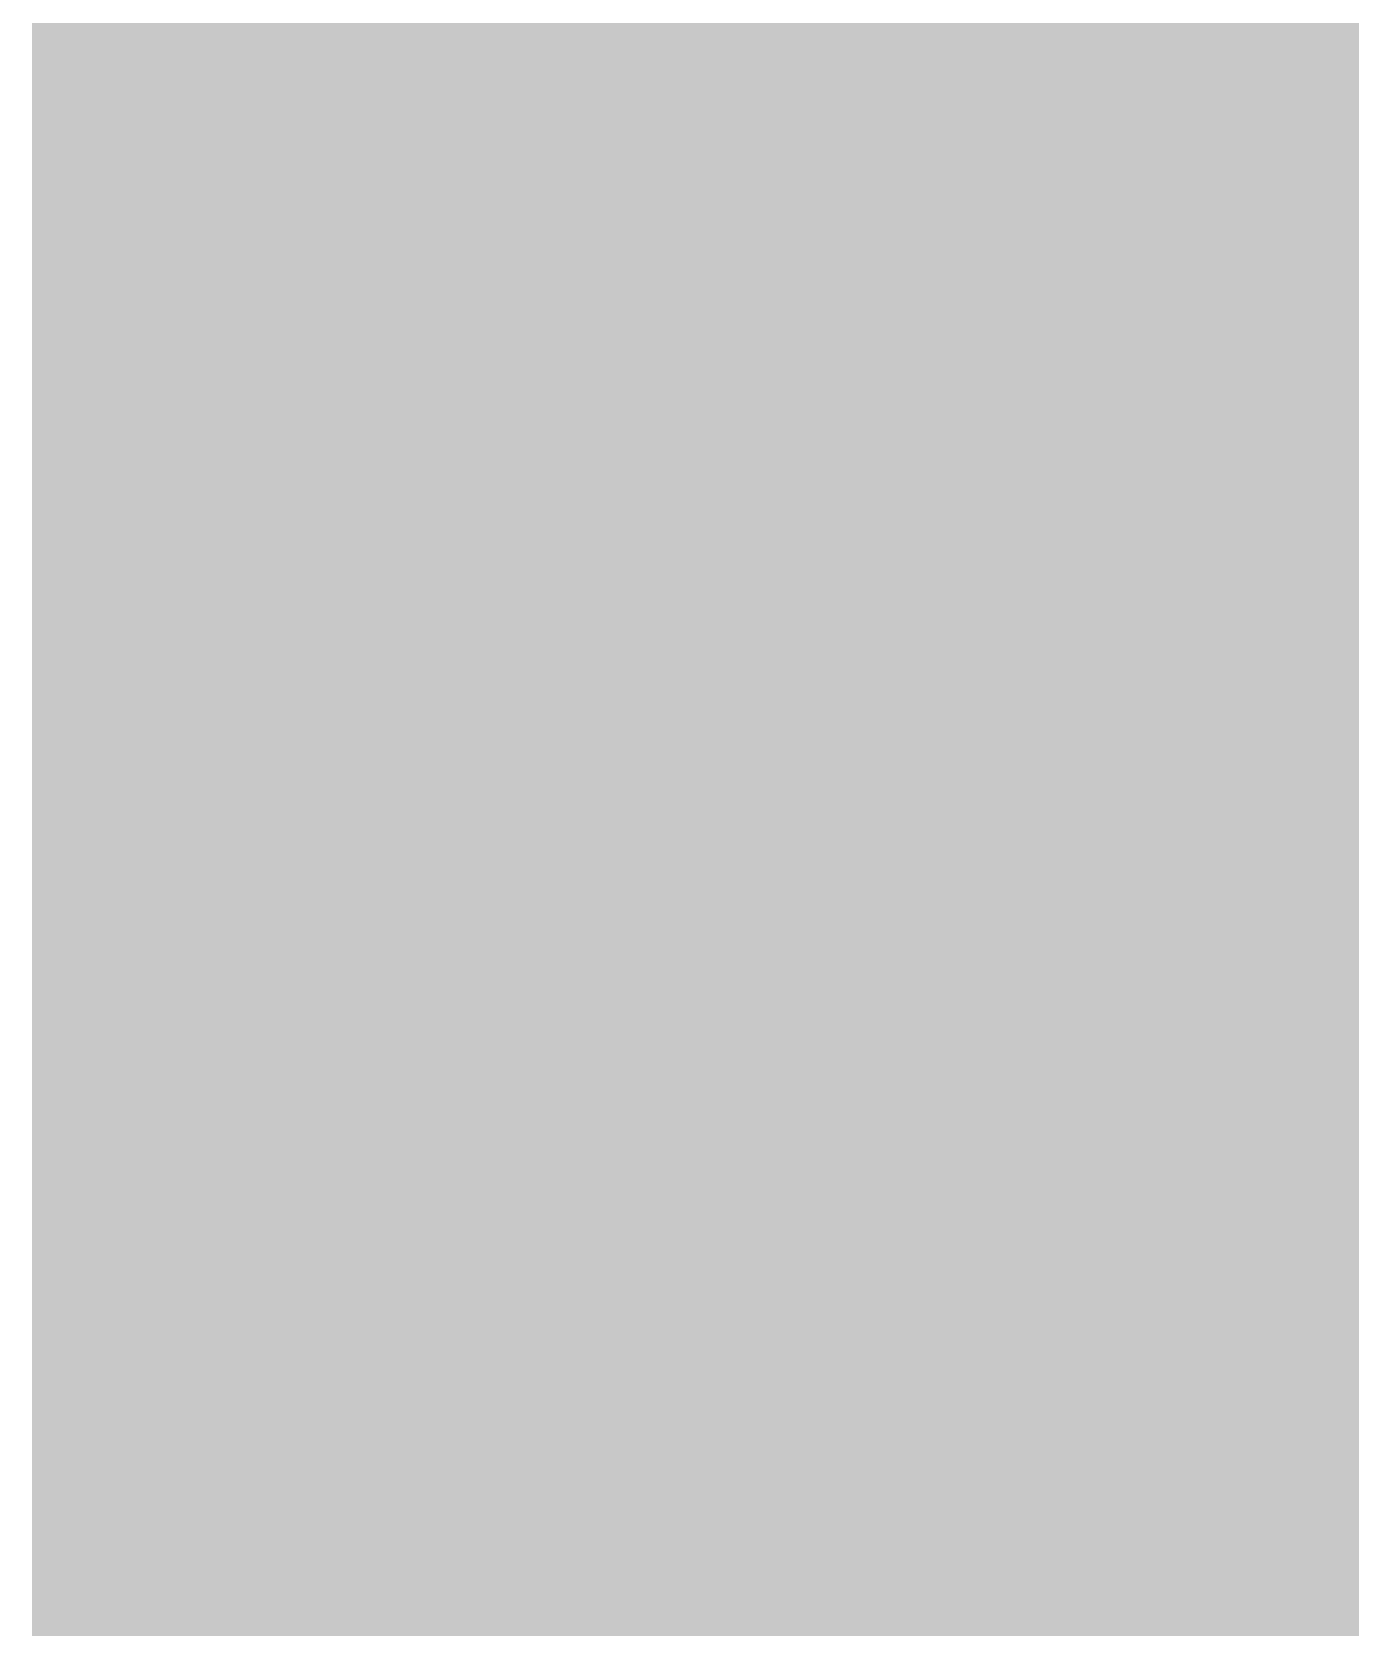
# Model space of a CAD drawing. Extents: x -0.1 to 65.1, y -1.2 to 30.1.
# Drawn here: x 27.2626 to 27.5554, y 5.9512 to 6.3056 of the extents above; entities that cross this region are included whole.
import ezdxf

# ---------------------------------------------------------------- set-up
doc = ezdxf.new("R2010")
doc.units = 0
doc.header["$MEASUREMENT"] = 0
doc.layers.get('0').update_dxf_attribs({"linetype": 'CONTINUOUS'})
doc.layers.add('2D_LINE_126', color=7, linetype='CONTINUOUS')

# ---------------------------------------------------------------- blocks, each defined once
blk = doc.blocks.new('DRAWING_63')
at = {"layer": '2D_LINE_126', "const_width": 0.0254}
for points in [[(-3.07467, -1.56591), (-3.07467, -1.55448), (-3.07467, -1.54305), (-3.07467, -1.53162), (-3.07467, -1.52019), (-3.07467, -1.50876), (-3.07467, -1.49733), (-3.07467, -1.4859), (-3.07467, -1.47447), (-3.07467, -1.46304), (-3.07467, -1.45161), (-3.07467, -1.44018), (-3.07467, -1.42875), (-3.07467, -1.41732), (-3.07467, -1.40589), (-3.07467, -1.39446), (-3.07467, -1.38303), (-3.07467, -1.3716), (-3.07467, -1.36017), (-3.07467, -1.34874), (-3.07467, -1.33731), (-3.07467, -1.32588), (-3.07467, -1.31445), (-3.07467, -1.30302), (-3.07467, -1.29159), (-3.07467, -1.28016), (-3.07467, -1.26873), (-3.07467, -1.2573), (-3.07467, -1.24587), (-3.07467, -1.23444), (-3.07467, -1.22301), (-3.07467, -1.21158), (-3.07467, -1.20015), (-3.07467, -1.18872), (-3.07467, -1.17729)], [(-3.06324, -1.56591), (-3.06324, -1.55448), (-3.06324, -1.54305), (-3.06324, -1.53162), (-3.06324, -1.52019), (-3.06324, -1.50876), (-3.06324, -1.49733), (-3.06324, -1.4859), (-3.06324, -1.47447), (-3.06324, -1.46304), (-3.06324, -1.45161), (-3.06324, -1.44018), (-3.06324, -1.42875), (-3.06324, -1.41732), (-3.06324, -1.40589), (-3.06324, -1.39446), (-3.06324, -1.38303), (-3.06324, -1.3716), (-3.06324, -1.36017), (-3.06324, -1.34874), (-3.06324, -1.33731), (-3.06324, -1.32588), (-3.06324, -1.31445), (-3.06324, -1.30302), (-3.06324, -1.29159), (-3.06324, -1.28016), (-3.06324, -1.26873), (-3.06324, -1.2573), (-3.06324, -1.24587), (-3.06324, -1.23444), (-3.06324, -1.22301), (-3.06324, -1.21158), (-3.06324, -1.20015), (-3.06324, -1.18872), (-3.06324, -1.17729)], [(-3.05181, -1.56591), (-3.05181, -1.55448), (-3.05181, -1.54305), (-3.05181, -1.53162), (-3.05181, -1.52019), (-3.05181, -1.50876), (-3.05181, -1.49733), (-3.05181, -1.4859), (-3.05181, -1.47447), (-3.05181, -1.46304), (-3.05181, -1.45161), (-3.05181, -1.44018), (-3.05181, -1.42875), (-3.05181, -1.41732), (-3.05181, -1.40589), (-3.05181, -1.39446), (-3.05181, -1.38303), (-3.05181, -1.3716), (-3.05181, -1.36017), (-3.05181, -1.34874), (-3.05181, -1.33731), (-3.05181, -1.32588), (-3.05181, -1.31445), (-3.05181, -1.30302), (-3.05181, -1.29159), (-3.05181, -1.28016), (-3.05181, -1.26873), (-3.05181, -1.2573), (-3.05181, -1.24587), (-3.05181, -1.23444), (-3.05181, -1.22301), (-3.05181, -1.21158), (-3.05181, -1.20015), (-3.05181, -1.18872), (-3.05181, -1.17729)], [(-3.04038, -1.56591), (-3.04038, -1.55448), (-3.04038, -1.54305), (-3.04038, -1.53162), (-3.04038, -1.52019), (-3.04038, -1.50876), (-3.04038, -1.49733), (-3.04038, -1.4859), (-3.04038, -1.47447), (-3.04038, -1.46304), (-3.04038, -1.45161), (-3.04038, -1.44018), (-3.04038, -1.42875), (-3.04038, -1.41732), (-3.04038, -1.40589), (-3.04038, -1.39446), (-3.04038, -1.38303), (-3.04038, -1.3716), (-3.04038, -1.36017), (-3.04038, -1.34874), (-3.04038, -1.33731), (-3.04038, -1.32588), (-3.04038, -1.31445), (-3.04038, -1.30302), (-3.04038, -1.29159), (-3.04038, -1.28016), (-3.04038, -1.26873), (-3.04038, -1.2573), (-3.04038, -1.24587), (-3.04038, -1.23444), (-3.04038, -1.22301), (-3.04038, -1.21158), (-3.04038, -1.20015), (-3.04038, -1.18872), (-3.04038, -1.17729)], [(-3.02895, -1.56591), (-3.02895, -1.55448), (-3.02895, -1.54305), (-3.02895, -1.53162), (-3.02895, -1.52019), (-3.02895, -1.50876), (-3.02895, -1.49733), (-3.02895, -1.4859), (-3.02895, -1.47447), (-3.02895, -1.46304), (-3.02895, -1.45161), (-3.02895, -1.44018), (-3.02895, -1.42875), (-3.02895, -1.41732), (-3.02895, -1.40589), (-3.02895, -1.39446), (-3.02895, -1.38303), (-3.02895, -1.3716), (-3.02895, -1.36017), (-3.02895, -1.34874), (-3.02895, -1.33731), (-3.02895, -1.32588), (-3.02895, -1.31445), (-3.02895, -1.30302), (-3.02895, -1.29159), (-3.02895, -1.28016), (-3.02895, -1.26873), (-3.02895, -1.2573), (-3.02895, -1.24587), (-3.02895, -1.23444), (-3.02895, -1.22301), (-3.02895, -1.21158), (-3.02895, -1.20015), (-3.02895, -1.18872), (-3.02895, -1.17729)], [(-3.01752, -1.56591), (-3.01752, -1.55448), (-3.01752, -1.54305), (-3.01752, -1.53162), (-3.01752, -1.52019), (-3.01752, -1.50876), (-3.01752, -1.49733), (-3.01752, -1.4859), (-3.01752, -1.47447), (-3.01752, -1.46304), (-3.01752, -1.45161), (-3.01752, -1.44018), (-3.01752, -1.42875), (-3.01752, -1.41732), (-3.01752, -1.40589), (-3.01752, -1.39446), (-3.01752, -1.38303), (-3.01752, -1.3716), (-3.01752, -1.36017), (-3.01752, -1.34874), (-3.01752, -1.33731), (-3.01752, -1.32588), (-3.01752, -1.31445), (-3.01752, -1.30302), (-3.01752, -1.29159), (-3.01752, -1.28016), (-3.01752, -1.26873), (-3.01752, -1.2573), (-3.01752, -1.24587), (-3.01752, -1.23444), (-3.01752, -1.22301), (-3.01752, -1.21158), (-3.01752, -1.20015), (-3.01752, -1.18872), (-3.01752, -1.17729)], [(-3.00609, -1.56591), (-3.00609, -1.55448), (-3.00609, -1.54305), (-3.00609, -1.53162), (-3.00609, -1.52019), (-3.00609, -1.50876), (-3.00609, -1.49733), (-3.00609, -1.4859), (-3.00609, -1.47447), (-3.00609, -1.46304), (-3.00609, -1.45161), (-3.00609, -1.44018), (-3.00609, -1.42875), (-3.00609, -1.41732), (-3.00609, -1.40589), (-3.00609, -1.39446), (-3.00609, -1.38303), (-3.00609, -1.3716), (-3.00609, -1.36017), (-3.00609, -1.34874), (-3.00609, -1.33731), (-3.00609, -1.32588), (-3.00609, -1.31445), (-3.00609, -1.30302), (-3.00609, -1.29159), (-3.00609, -1.28016), (-3.00609, -1.26873), (-3.00609, -1.2573), (-3.00609, -1.24587), (-3.00609, -1.23444), (-3.00609, -1.22301), (-3.00609, -1.21158), (-3.00609, -1.20015), (-3.00609, -1.18872), (-3.00609, -1.17729)], [(-2.99466, -1.56591), (-2.99466, -1.55448), (-2.99466, -1.54305), (-2.99466, -1.53162), (-2.99466, -1.52019), (-2.99466, -1.50876), (-2.99466, -1.49733), (-2.99466, -1.4859), (-2.99466, -1.47447), (-2.99466, -1.46304), (-2.99466, -1.45161), (-2.99466, -1.44018), (-2.99466, -1.42875), (-2.99466, -1.41732), (-2.99466, -1.40589), (-2.99466, -1.39446), (-2.99466, -1.38303), (-2.99466, -1.3716), (-2.99466, -1.36017), (-2.99466, -1.34874), (-2.99466, -1.33731), (-2.99466, -1.32588), (-2.99466, -1.31445), (-2.99466, -1.30302), (-2.99466, -1.29159), (-2.99466, -1.28016), (-2.99466, -1.26873), (-2.99466, -1.2573), (-2.99466, -1.24587), (-2.99466, -1.23444), (-2.99466, -1.22301), (-2.99466, -1.21158), (-2.99466, -1.20015), (-2.99466, -1.18872), (-2.99466, -1.17729)], [(-2.98323, -1.56591), (-2.98323, -1.55448), (-2.98323, -1.54305), (-2.98323, -1.53162), (-2.98323, -1.52019), (-2.98323, -1.50876), (-2.98323, -1.49733), (-2.98323, -1.4859), (-2.98323, -1.47447), (-2.98323, -1.46304), (-2.98323, -1.45161), (-2.98323, -1.44018), (-2.98323, -1.42875), (-2.98323, -1.41732), (-2.98323, -1.40589), (-2.98323, -1.39446), (-2.98323, -1.38303), (-2.98323, -1.3716), (-2.98323, -1.36017), (-2.98323, -1.34874), (-2.98323, -1.33731), (-2.98323, -1.32588), (-2.98323, -1.31445), (-2.98323, -1.30302), (-2.98323, -1.29159), (-2.98323, -1.28016), (-2.98323, -1.26873), (-2.98323, -1.2573), (-2.98323, -1.24587), (-2.98323, -1.23444), (-2.98323, -1.22301), (-2.98323, -1.21158), (-2.98323, -1.20015), (-2.98323, -1.18872), (-2.98323, -1.17729)], [(-2.9718, -1.56591), (-2.9718, -1.55448), (-2.9718, -1.54305), (-2.9718, -1.53162), (-2.9718, -1.52019), (-2.9718, -1.50876), (-2.9718, -1.49733), (-2.9718, -1.4859), (-2.9718, -1.47447), (-2.9718, -1.46304), (-2.9718, -1.45161), (-2.9718, -1.44018), (-2.9718, -1.42875), (-2.9718, -1.41732), (-2.9718, -1.40589), (-2.9718, -1.39446), (-2.9718, -1.38303), (-2.9718, -1.3716), (-2.9718, -1.36017), (-2.9718, -1.34874), (-2.9718, -1.33731), (-2.9718, -1.32588), (-2.9718, -1.31445), (-2.9718, -1.30302), (-2.9718, -1.29159), (-2.9718, -1.28016), (-2.9718, -1.26873), (-2.9718, -1.2573), (-2.9718, -1.24587), (-2.9718, -1.23444), (-2.9718, -1.22301), (-2.9718, -1.21158), (-2.9718, -1.20015), (-2.9718, -1.18872), (-2.9718, -1.17729)], [(-2.96037, -1.56591), (-2.96037, -1.55448), (-2.96037, -1.54305), (-2.96037, -1.53162), (-2.96037, -1.52019), (-2.96037, -1.50876), (-2.96037, -1.49733), (-2.96037, -1.4859), (-2.96037, -1.47447), (-2.96037, -1.46304), (-2.96037, -1.45161), (-2.96037, -1.44018), (-2.96037, -1.42875), (-2.96037, -1.41732), (-2.96037, -1.40589), (-2.96037, -1.39446), (-2.96037, -1.38303), (-2.96037, -1.3716), (-2.96037, -1.36017), (-2.96037, -1.34874), (-2.96037, -1.33731), (-2.96037, -1.32588), (-2.96037, -1.31445), (-2.96037, -1.30302), (-2.96037, -1.29159), (-2.96037, -1.28016), (-2.96037, -1.26873), (-2.96037, -1.2573), (-2.96037, -1.24587), (-2.96037, -1.23444), (-2.96037, -1.22301), (-2.96037, -1.21158), (-2.96037, -1.20015), (-2.96037, -1.18872), (-2.96037, -1.17729)], [(-2.94894, -1.56591), (-2.94894, -1.55448), (-2.94894, -1.54305), (-2.94894, -1.53162), (-2.94894, -1.52019), (-2.94894, -1.50876), (-2.94894, -1.49733), (-2.94894, -1.4859), (-2.94894, -1.47447), (-2.94894, -1.46304), (-2.94894, -1.45161), (-2.94894, -1.44018), (-2.94894, -1.42875), (-2.94894, -1.41732), (-2.94894, -1.40589), (-2.94894, -1.39446), (-2.94894, -1.38303), (-2.94894, -1.3716), (-2.94894, -1.36017), (-2.94894, -1.34874), (-2.94894, -1.33731), (-2.94894, -1.32588), (-2.94894, -1.31445), (-2.94894, -1.30302), (-2.94894, -1.29159), (-2.94894, -1.28016), (-2.94894, -1.26873), (-2.94894, -1.2573), (-2.94894, -1.24587), (-2.94894, -1.23444), (-2.94894, -1.22301), (-2.94894, -1.21158), (-2.94894, -1.20015), (-2.94894, -1.18872), (-2.94894, -1.17729)], [(-2.93751, -1.56591), (-2.93751, -1.55448), (-2.93751, -1.54305), (-2.93751, -1.53162), (-2.93751, -1.52019), (-2.93751, -1.50876), (-2.93751, -1.49733), (-2.93751, -1.4859), (-2.93751, -1.47447), (-2.93751, -1.46304), (-2.93751, -1.45161), (-2.93751, -1.44018), (-2.93751, -1.42875), (-2.93751, -1.41732), (-2.93751, -1.40589), (-2.93751, -1.39446), (-2.93751, -1.38303), (-2.93751, -1.3716), (-2.93751, -1.36017), (-2.93751, -1.34874), (-2.93751, -1.33731), (-2.93751, -1.32588), (-2.93751, -1.31445), (-2.93751, -1.30302), (-2.93751, -1.29159), (-2.93751, -1.28016), (-2.93751, -1.26873), (-2.93751, -1.2573), (-2.93751, -1.24587), (-2.93751, -1.23444), (-2.93751, -1.22301), (-2.93751, -1.21158), (-2.93751, -1.20015), (-2.93751, -1.18872), (-2.93751, -1.17729)], [(-2.92608, -1.56591), (-2.92608, -1.55448), (-2.92608, -1.54305), (-2.92608, -1.53162), (-2.92608, -1.52019), (-2.92608, -1.50876), (-2.92608, -1.49733), (-2.92608, -1.4859), (-2.92608, -1.47447), (-2.92608, -1.46304), (-2.92608, -1.45161), (-2.92608, -1.44018), (-2.92608, -1.42875), (-2.92608, -1.41732), (-2.92608, -1.40589), (-2.92608, -1.39446), (-2.92608, -1.38303), (-2.92608, -1.3716), (-2.92608, -1.36017), (-2.92608, -1.34874), (-2.92608, -1.33731), (-2.92608, -1.32588), (-2.92608, -1.31445), (-2.92608, -1.30302), (-2.92608, -1.29159), (-2.92608, -1.28016), (-2.92608, -1.26873), (-2.92608, -1.2573), (-2.92608, -1.24587), (-2.92608, -1.23444), (-2.92608, -1.22301), (-2.92608, -1.21158), (-2.92608, -1.20015), (-2.92608, -1.18872), (-2.92608, -1.17729)], [(-2.91465, -1.56591), (-2.91465, -1.55448), (-2.91465, -1.54305), (-2.91465, -1.53162), (-2.91465, -1.52019), (-2.91465, -1.50876), (-2.91465, -1.49733), (-2.91465, -1.4859), (-2.91465, -1.47447), (-2.91465, -1.46304), (-2.91465, -1.45161), (-2.91465, -1.44018), (-2.91465, -1.42875), (-2.91465, -1.41732), (-2.91465, -1.40589), (-2.91465, -1.39446), (-2.91465, -1.38303), (-2.91465, -1.3716), (-2.91465, -1.36017), (-2.91465, -1.34874), (-2.91465, -1.33731), (-2.91465, -1.32588), (-2.91465, -1.31445), (-2.91465, -1.30302), (-2.91465, -1.29159), (-2.91465, -1.28016), (-2.91465, -1.26873), (-2.91465, -1.2573), (-2.91465, -1.24587), (-2.91465, -1.23444), (-2.91465, -1.22301), (-2.91465, -1.21158), (-2.91465, -1.20015), (-2.91465, -1.18872), (-2.91465, -1.17729)], [(-2.90322, -1.56591), (-2.90322, -1.55448), (-2.90322, -1.54305), (-2.90322, -1.53162), (-2.90322, -1.52019), (-2.90322, -1.50876), (-2.90322, -1.49733), (-2.90322, -1.4859), (-2.90322, -1.47447), (-2.90322, -1.46304), (-2.90322, -1.45161), (-2.90322, -1.44018), (-2.90322, -1.42875), (-2.90322, -1.41732), (-2.90322, -1.40589), (-2.90322, -1.39446), (-2.90322, -1.38303), (-2.90322, -1.3716), (-2.90322, -1.36017), (-2.90322, -1.34874), (-2.90322, -1.33731), (-2.90322, -1.32588), (-2.90322, -1.31445), (-2.90322, -1.30302), (-2.90322, -1.29159), (-2.90322, -1.28016), (-2.90322, -1.26873), (-2.90322, -1.2573), (-2.90322, -1.24587), (-2.90322, -1.23444), (-2.90322, -1.22301), (-2.90322, -1.21158), (-2.90322, -1.20015), (-2.90322, -1.18872), (-2.90322, -1.17729)], [(-2.89179, -1.56591), (-2.89179, -1.55448), (-2.89179, -1.54305), (-2.89179, -1.53162), (-2.89179, -1.52019), (-2.89179, -1.50876), (-2.89179, -1.49733), (-2.89179, -1.4859), (-2.89179, -1.47447), (-2.89179, -1.46304), (-2.89179, -1.45161), (-2.89179, -1.44018), (-2.89179, -1.42875), (-2.89179, -1.41732), (-2.89179, -1.40589), (-2.89179, -1.39446), (-2.89179, -1.38303), (-2.89179, -1.3716), (-2.89179, -1.36017), (-2.89179, -1.34874), (-2.89179, -1.33731), (-2.89179, -1.32588), (-2.89179, -1.31445), (-2.89179, -1.30302), (-2.89179, -1.29159), (-2.89179, -1.28016), (-2.89179, -1.26873), (-2.89179, -1.2573), (-2.89179, -1.24587), (-2.89179, -1.23444), (-2.89179, -1.22301), (-2.89179, -1.21158), (-2.89179, -1.20015), (-2.89179, -1.18872), (-2.89179, -1.17729)], [(-2.88036, -1.56591), (-2.88036, -1.55448), (-2.88036, -1.54305), (-2.88036, -1.53162), (-2.88036, -1.52019), (-2.88036, -1.50876), (-2.88036, -1.49733), (-2.88036, -1.4859), (-2.88036, -1.47447), (-2.88036, -1.46304), (-2.88036, -1.45161), (-2.88036, -1.44018), (-2.88036, -1.42875), (-2.88036, -1.41732), (-2.88036, -1.40589), (-2.88036, -1.39446), (-2.88036, -1.38303), (-2.88036, -1.3716), (-2.88036, -1.36017), (-2.88036, -1.34874), (-2.88036, -1.33731), (-2.88036, -1.32588), (-2.88036, -1.31445), (-2.88036, -1.30302), (-2.88036, -1.29159), (-2.88036, -1.28016), (-2.88036, -1.26873), (-2.88036, -1.2573), (-2.88036, -1.24587), (-2.88036, -1.23444), (-2.88036, -1.22301), (-2.88036, -1.21158), (-2.88036, -1.20015), (-2.88036, -1.18872), (-2.88036, -1.17729)], [(-2.86893, -1.56591), (-2.86893, -1.55448), (-2.86893, -1.54305), (-2.86893, -1.53162), (-2.86893, -1.52019), (-2.86893, -1.50876), (-2.86893, -1.49733), (-2.86893, -1.4859), (-2.86893, -1.47447), (-2.86893, -1.46304), (-2.86893, -1.45161), (-2.86893, -1.44018), (-2.86893, -1.42875), (-2.86893, -1.41732), (-2.86893, -1.40589), (-2.86893, -1.39446), (-2.86893, -1.38303), (-2.86893, -1.3716), (-2.86893, -1.36017), (-2.86893, -1.34874), (-2.86893, -1.33731), (-2.86893, -1.32588), (-2.86893, -1.31445), (-2.86893, -1.30302), (-2.86893, -1.29159), (-2.86893, -1.28016), (-2.86893, -1.26873), (-2.86893, -1.2573), (-2.86893, -1.24587), (-2.86893, -1.23444), (-2.86893, -1.22301), (-2.86893, -1.21158), (-2.86893, -1.20015), (-2.86893, -1.18872), (-2.86893, -1.17729)], [(-2.8575, -1.56591), (-2.8575, -1.55448), (-2.8575, -1.54305), (-2.8575, -1.53162), (-2.8575, -1.52019), (-2.8575, -1.50876), (-2.8575, -1.49733), (-2.8575, -1.4859), (-2.8575, -1.47447), (-2.8575, -1.46304), (-2.8575, -1.45161), (-2.8575, -1.44018), (-2.8575, -1.42875), (-2.8575, -1.41732), (-2.8575, -1.40589), (-2.8575, -1.39446), (-2.8575, -1.38303), (-2.8575, -1.3716), (-2.8575, -1.36017), (-2.8575, -1.34874), (-2.8575, -1.33731), (-2.8575, -1.32588), (-2.8575, -1.31445), (-2.8575, -1.30302), (-2.8575, -1.29159), (-2.8575, -1.28016), (-2.8575, -1.26873), (-2.8575, -1.2573), (-2.8575, -1.24587), (-2.8575, -1.23444), (-2.8575, -1.22301), (-2.8575, -1.21158), (-2.8575, -1.20015), (-2.8575, -1.18872), (-2.8575, -1.17729)], [(-2.84607, -1.56591), (-2.84607, -1.55448), (-2.84607, -1.54305), (-2.84607, -1.53162), (-2.84607, -1.52019), (-2.84607, -1.50876), (-2.84607, -1.49733), (-2.84607, -1.4859), (-2.84607, -1.47447), (-2.84607, -1.46304), (-2.84607, -1.45161), (-2.84607, -1.44018), (-2.84607, -1.42875), (-2.84607, -1.41732), (-2.84607, -1.40589), (-2.84607, -1.39446), (-2.84607, -1.38303), (-2.84607, -1.3716), (-2.84607, -1.36017), (-2.84607, -1.34874), (-2.84607, -1.33731), (-2.84607, -1.32588), (-2.84607, -1.31445), (-2.84607, -1.30302), (-2.84607, -1.29159), (-2.84607, -1.28016), (-2.84607, -1.26873), (-2.84607, -1.2573), (-2.84607, -1.24587), (-2.84607, -1.23444), (-2.84607, -1.22301), (-2.84607, -1.21158), (-2.84607, -1.20015), (-2.84607, -1.18872), (-2.84607, -1.17729)], [(-2.83464, -1.56591), (-2.83464, -1.55448), (-2.83464, -1.54305), (-2.83464, -1.53162), (-2.83464, -1.52019), (-2.83464, -1.50876), (-2.83464, -1.49733), (-2.83464, -1.4859), (-2.83464, -1.47447), (-2.83464, -1.46304), (-2.83464, -1.45161), (-2.83464, -1.44018), (-2.83464, -1.42875), (-2.83464, -1.41732), (-2.83464, -1.40589), (-2.83464, -1.39446), (-2.83464, -1.38303), (-2.83464, -1.3716), (-2.83464, -1.36017), (-2.83464, -1.34874), (-2.83464, -1.33731), (-2.83464, -1.32588), (-2.83464, -1.31445), (-2.83464, -1.30302), (-2.83464, -1.29159), (-2.83464, -1.28016), (-2.83464, -1.26873), (-2.83464, -1.2573), (-2.83464, -1.24587), (-2.83464, -1.23444), (-2.83464, -1.22301), (-2.83464, -1.21158), (-2.83464, -1.20015), (-2.83464, -1.18872), (-2.83464, -1.17729)], [(-2.82321, -1.56591), (-2.82321, -1.55448), (-2.82321, -1.54305), (-2.82321, -1.53162), (-2.82321, -1.52019), (-2.82321, -1.50876), (-2.82321, -1.49733), (-2.82321, -1.4859), (-2.82321, -1.47447), (-2.82321, -1.46304), (-2.82321, -1.45161), (-2.82321, -1.44018), (-2.82321, -1.42875), (-2.82321, -1.41732), (-2.82321, -1.40589), (-2.82321, -1.39446), (-2.82321, -1.38303), (-2.82321, -1.3716), (-2.82321, -1.36017), (-2.82321, -1.34874), (-2.82321, -1.33731), (-2.82321, -1.32588), (-2.82321, -1.31445), (-2.82321, -1.30302), (-2.82321, -1.29159), (-2.82321, -1.28016), (-2.82321, -1.26873), (-2.82321, -1.2573), (-2.82321, -1.24587), (-2.82321, -1.23444), (-2.82321, -1.22301), (-2.82321, -1.21158), (-2.82321, -1.20015), (-2.82321, -1.18872), (-2.82321, -1.17729)], [(-2.80035, -1.56591), (-2.80035, -1.55448), (-2.80035, -1.54305), (-2.80035, -1.53162), (-2.80035, -1.52019), (-2.80035, -1.50876), (-2.80035, -1.49733), (-2.80035, -1.4859), (-2.80035, -1.47447), (-2.80035, -1.46304), (-2.80035, -1.45161), (-2.80035, -1.44018), (-2.80035, -1.42875), (-2.80035, -1.41732), (-2.80035, -1.40589), (-2.80035, -1.39446), (-2.80035, -1.38303), (-2.80035, -1.3716), (-2.80035, -1.36017), (-2.80035, -1.34874), (-2.80035, -1.33731), (-2.80035, -1.32588), (-2.80035, -1.31445), (-2.80035, -1.30302), (-2.80035, -1.29159), (-2.80035, -1.28016), (-2.80035, -1.26873), (-2.80035, -1.2573), (-2.80035, -1.24587), (-2.80035, -1.23444), (-2.80035, -1.22301), (-2.80035, -1.21158), (-2.80035, -1.20015), (-2.80035, -1.18872), (-2.80035, -1.17729)], [(-2.78892, -1.56591), (-2.78892, -1.55448), (-2.78892, -1.54305), (-2.78892, -1.53162), (-2.78892, -1.52019), (-2.78892, -1.50876), (-2.78892, -1.49733), (-2.78892, -1.4859), (-2.78892, -1.47447), (-2.78892, -1.46304), (-2.78892, -1.45161), (-2.78892, -1.44018), (-2.78892, -1.42875), (-2.78892, -1.41732), (-2.78892, -1.40589), (-2.78892, -1.39446), (-2.78892, -1.38303), (-2.78892, -1.3716), (-2.78892, -1.36017), (-2.78892, -1.34874), (-2.78892, -1.33731), (-2.78892, -1.32588), (-2.78892, -1.31445), (-2.78892, -1.30302), (-2.78892, -1.29159), (-2.78892, -1.28016), (-2.78892, -1.26873), (-2.78892, -1.2573), (-2.78892, -1.24587), (-2.78892, -1.23444), (-2.78892, -1.22301), (-2.78892, -1.21158), (-2.78892, -1.20015), (-2.78892, -1.18872), (-2.78892, -1.17729)], [(-2.77749, -1.18872), (-2.78892, -1.18872), (-2.80035, -1.18872), (-2.81178, -1.18872), (-2.81178, -1.17729)], [(-2.77749, -1.20015), (-2.78892, -1.20015), (-2.80035, -1.20015), (-2.81178, -1.20015), (-2.81178, -1.18872), (-2.82321, -1.18872), (-2.83464, -1.18872), (-2.84607, -1.18872), (-2.8575, -1.18872), (-2.86893, -1.18872), (-2.88036, -1.18872), (-2.89179, -1.18872), (-2.90322, -1.18872), (-2.91465, -1.18872), (-2.92608, -1.18872), (-2.93751, -1.18872), (-2.94894, -1.18872), (-2.96037, -1.18872), (-2.9718, -1.18872), (-2.98323, -1.18872), (-2.99466, -1.18872), (-3.00609, -1.18872), (-3.01752, -1.18872), (-3.02895, -1.18872), (-3.04038, -1.18872), (-3.05181, -1.18872), (-3.06324, -1.18872), (-3.07467, -1.18872)], [(-2.77749, -1.21158), (-2.78892, -1.21158), (-2.80035, -1.21158), (-2.81178, -1.21158), (-2.81178, -1.20015), (-2.82321, -1.20015), (-2.83464, -1.20015), (-2.84607, -1.20015), (-2.8575, -1.20015), (-2.86893, -1.20015), (-2.88036, -1.20015), (-2.89179, -1.20015), (-2.90322, -1.20015), (-2.91465, -1.20015), (-2.92608, -1.20015), (-2.93751, -1.20015), (-2.94894, -1.20015), (-2.96037, -1.20015), (-2.9718, -1.20015), (-2.98323, -1.20015), (-2.99466, -1.20015), (-3.00609, -1.20015), (-3.01752, -1.20015), (-3.02895, -1.20015), (-3.04038, -1.20015), (-3.05181, -1.20015), (-3.06324, -1.20015), (-3.07467, -1.20015)], [(-2.77749, -1.22301), (-2.78892, -1.22301), (-2.80035, -1.22301), (-2.81178, -1.22301), (-2.81178, -1.21158), (-2.82321, -1.21158), (-2.83464, -1.21158), (-2.84607, -1.21158), (-2.8575, -1.21158), (-2.86893, -1.21158), (-2.88036, -1.21158), (-2.89179, -1.21158), (-2.90322, -1.21158), (-2.91465, -1.21158), (-2.92608, -1.21158), (-2.93751, -1.21158), (-2.94894, -1.21158), (-2.96037, -1.21158), (-2.9718, -1.21158), (-2.98323, -1.21158), (-2.99466, -1.21158), (-3.00609, -1.21158), (-3.01752, -1.21158), (-3.02895, -1.21158), (-3.04038, -1.21158), (-3.05181, -1.21158), (-3.06324, -1.21158), (-3.07467, -1.21158)], [(-2.77749, -1.23444), (-2.78892, -1.23444), (-2.80035, -1.23444), (-2.81178, -1.23444), (-2.81178, -1.22301), (-2.82321, -1.22301), (-2.83464, -1.22301), (-2.84607, -1.22301), (-2.8575, -1.22301), (-2.86893, -1.22301), (-2.88036, -1.22301), (-2.89179, -1.22301), (-2.90322, -1.22301), (-2.91465, -1.22301), (-2.92608, -1.22301), (-2.93751, -1.22301), (-2.94894, -1.22301), (-2.96037, -1.22301), (-2.9718, -1.22301), (-2.98323, -1.22301), (-2.99466, -1.22301), (-3.00609, -1.22301), (-3.01752, -1.22301), (-3.02895, -1.22301), (-3.04038, -1.22301), (-3.05181, -1.22301), (-3.06324, -1.22301), (-3.07467, -1.22301)], [(-2.77749, -1.24587), (-2.78892, -1.24587), (-2.80035, -1.24587), (-2.81178, -1.24587), (-2.81178, -1.23444), (-2.82321, -1.23444), (-2.83464, -1.23444), (-2.84607, -1.23444), (-2.8575, -1.23444), (-2.86893, -1.23444), (-2.88036, -1.23444), (-2.89179, -1.23444), (-2.90322, -1.23444), (-2.91465, -1.23444), (-2.92608, -1.23444), (-2.93751, -1.23444), (-2.94894, -1.23444), (-2.96037, -1.23444), (-2.9718, -1.23444), (-2.98323, -1.23444), (-2.99466, -1.23444), (-3.00609, -1.23444), (-3.01752, -1.23444), (-3.02895, -1.23444), (-3.04038, -1.23444), (-3.05181, -1.23444), (-3.06324, -1.23444), (-3.07467, -1.23444)], [(-2.77749, -1.2573), (-2.78892, -1.2573), (-2.80035, -1.2573), (-2.81178, -1.2573), (-2.81178, -1.24587), (-2.82321, -1.24587), (-2.83464, -1.24587), (-2.84607, -1.24587), (-2.8575, -1.24587), (-2.86893, -1.24587), (-2.88036, -1.24587), (-2.89179, -1.24587), (-2.90322, -1.24587), (-2.91465, -1.24587), (-2.92608, -1.24587), (-2.93751, -1.24587), (-2.94894, -1.24587), (-2.96037, -1.24587), (-2.9718, -1.24587), (-2.98323, -1.24587), (-2.99466, -1.24587), (-3.00609, -1.24587), (-3.01752, -1.24587), (-3.02895, -1.24587), (-3.04038, -1.24587), (-3.05181, -1.24587), (-3.06324, -1.24587), (-3.07467, -1.24587)], [(-2.77749, -1.26873), (-2.78892, -1.26873), (-2.80035, -1.26873), (-2.81178, -1.26873), (-2.81178, -1.2573), (-2.82321, -1.2573), (-2.83464, -1.2573), (-2.84607, -1.2573), (-2.8575, -1.2573), (-2.86893, -1.2573), (-2.88036, -1.2573), (-2.89179, -1.2573), (-2.90322, -1.2573), (-2.91465, -1.2573), (-2.92608, -1.2573), (-2.93751, -1.2573), (-2.94894, -1.2573), (-2.96037, -1.2573), (-2.9718, -1.2573), (-2.98323, -1.2573), (-2.99466, -1.2573), (-3.00609, -1.2573), (-3.01752, -1.2573), (-3.02895, -1.2573), (-3.04038, -1.2573), (-3.05181, -1.2573), (-3.06324, -1.2573), (-3.07467, -1.2573)], [(-2.77749, -1.28016), (-2.78892, -1.28016), (-2.80035, -1.28016), (-2.81178, -1.28016), (-2.81178, -1.26873), (-2.82321, -1.26873), (-2.83464, -1.26873), (-2.84607, -1.26873), (-2.8575, -1.26873), (-2.86893, -1.26873), (-2.88036, -1.26873), (-2.89179, -1.26873), (-2.90322, -1.26873), (-2.91465, -1.26873), (-2.92608, -1.26873), (-2.93751, -1.26873), (-2.94894, -1.26873), (-2.96037, -1.26873), (-2.9718, -1.26873), (-2.98323, -1.26873), (-2.99466, -1.26873), (-3.00609, -1.26873), (-3.01752, -1.26873), (-3.02895, -1.26873), (-3.04038, -1.26873), (-3.05181, -1.26873), (-3.06324, -1.26873), (-3.07467, -1.26873)], [(-2.77749, -1.29159), (-2.78892, -1.29159), (-2.80035, -1.29159), (-2.81178, -1.29159), (-2.81178, -1.28016), (-2.82321, -1.28016), (-2.83464, -1.28016), (-2.84607, -1.28016), (-2.8575, -1.28016), (-2.86893, -1.28016), (-2.88036, -1.28016), (-2.89179, -1.28016), (-2.90322, -1.28016), (-2.91465, -1.28016), (-2.92608, -1.28016), (-2.93751, -1.28016), (-2.94894, -1.28016), (-2.96037, -1.28016), (-2.9718, -1.28016), (-2.98323, -1.28016), (-2.99466, -1.28016), (-3.00609, -1.28016), (-3.01752, -1.28016), (-3.02895, -1.28016), (-3.04038, -1.28016), (-3.05181, -1.28016), (-3.06324, -1.28016), (-3.07467, -1.28016)], [(-2.77749, -1.30302), (-2.78892, -1.30302), (-2.80035, -1.30302), (-2.81178, -1.30302), (-2.81178, -1.29159), (-2.82321, -1.29159), (-2.83464, -1.29159), (-2.84607, -1.29159), (-2.8575, -1.29159), (-2.86893, -1.29159), (-2.88036, -1.29159), (-2.89179, -1.29159), (-2.90322, -1.29159), (-2.91465, -1.29159), (-2.92608, -1.29159), (-2.93751, -1.29159), (-2.94894, -1.29159), (-2.96037, -1.29159), (-2.9718, -1.29159), (-2.98323, -1.29159), (-2.99466, -1.29159), (-3.00609, -1.29159), (-3.01752, -1.29159), (-3.02895, -1.29159), (-3.04038, -1.29159), (-3.05181, -1.29159), (-3.06324, -1.29159), (-3.07467, -1.29159)], [(-2.77749, -1.31445), (-2.78892, -1.31445), (-2.80035, -1.31445), (-2.81178, -1.31445), (-2.81178, -1.30302), (-2.82321, -1.30302), (-2.83464, -1.30302), (-2.84607, -1.30302), (-2.8575, -1.30302), (-2.86893, -1.30302), (-2.88036, -1.30302), (-2.89179, -1.30302), (-2.90322, -1.30302), (-2.91465, -1.30302), (-2.92608, -1.30302), (-2.93751, -1.30302), (-2.94894, -1.30302), (-2.96037, -1.30302), (-2.9718, -1.30302), (-2.98323, -1.30302), (-2.99466, -1.30302), (-3.00609, -1.30302), (-3.01752, -1.30302), (-3.02895, -1.30302), (-3.04038, -1.30302), (-3.05181, -1.30302), (-3.06324, -1.30302), (-3.07467, -1.30302)], [(-2.77749, -1.32588), (-2.78892, -1.32588), (-2.80035, -1.32588), (-2.81178, -1.32588), (-2.81178, -1.31445), (-2.82321, -1.31445), (-2.83464, -1.31445), (-2.84607, -1.31445), (-2.8575, -1.31445), (-2.86893, -1.31445), (-2.88036, -1.31445), (-2.89179, -1.31445), (-2.90322, -1.31445), (-2.91465, -1.31445), (-2.92608, -1.31445), (-2.93751, -1.31445), (-2.94894, -1.31445), (-2.96037, -1.31445), (-2.9718, -1.31445), (-2.98323, -1.31445), (-2.99466, -1.31445), (-3.00609, -1.31445), (-3.01752, -1.31445), (-3.02895, -1.31445), (-3.04038, -1.31445), (-3.05181, -1.31445), (-3.06324, -1.31445), (-3.07467, -1.31445)], [(-2.77749, -1.33731), (-2.78892, -1.33731), (-2.80035, -1.33731), (-2.81178, -1.33731), (-2.81178, -1.32588), (-2.82321, -1.32588), (-2.83464, -1.32588), (-2.84607, -1.32588), (-2.8575, -1.32588), (-2.86893, -1.32588), (-2.88036, -1.32588), (-2.89179, -1.32588), (-2.90322, -1.32588), (-2.91465, -1.32588), (-2.92608, -1.32588), (-2.93751, -1.32588), (-2.94894, -1.32588), (-2.96037, -1.32588), (-2.9718, -1.32588), (-2.98323, -1.32588), (-2.99466, -1.32588), (-3.00609, -1.32588), (-3.01752, -1.32588), (-3.02895, -1.32588), (-3.04038, -1.32588), (-3.05181, -1.32588), (-3.06324, -1.32588), (-3.07467, -1.32588)], [(-2.77749, -1.34874), (-2.78892, -1.34874), (-2.80035, -1.34874), (-2.81178, -1.34874), (-2.81178, -1.33731), (-2.82321, -1.33731), (-2.83464, -1.33731), (-2.84607, -1.33731), (-2.8575, -1.33731), (-2.86893, -1.33731), (-2.88036, -1.33731), (-2.89179, -1.33731), (-2.90322, -1.33731), (-2.91465, -1.33731), (-2.92608, -1.33731), (-2.93751, -1.33731), (-2.94894, -1.33731), (-2.96037, -1.33731), (-2.9718, -1.33731), (-2.98323, -1.33731), (-2.99466, -1.33731), (-3.00609, -1.33731), (-3.01752, -1.33731), (-3.02895, -1.33731), (-3.04038, -1.33731), (-3.05181, -1.33731), (-3.06324, -1.33731), (-3.07467, -1.33731)], [(-2.77749, -1.36017), (-2.78892, -1.36017), (-2.80035, -1.36017), (-2.81178, -1.36017), (-2.81178, -1.34874), (-2.82321, -1.34874), (-2.83464, -1.34874), (-2.84607, -1.34874), (-2.8575, -1.34874), (-2.86893, -1.34874), (-2.88036, -1.34874), (-2.89179, -1.34874), (-2.90322, -1.34874), (-2.91465, -1.34874), (-2.92608, -1.34874), (-2.93751, -1.34874), (-2.94894, -1.34874), (-2.96037, -1.34874), (-2.9718, -1.34874), (-2.98323, -1.34874), (-2.99466, -1.34874), (-3.00609, -1.34874), (-3.01752, -1.34874), (-3.02895, -1.34874), (-3.04038, -1.34874), (-3.05181, -1.34874), (-3.06324, -1.34874), (-3.07467, -1.34874)], [(-2.77749, -1.3716), (-2.78892, -1.3716), (-2.80035, -1.3716), (-2.81178, -1.3716), (-2.81178, -1.36017), (-2.82321, -1.36017), (-2.83464, -1.36017), (-2.84607, -1.36017), (-2.8575, -1.36017), (-2.86893, -1.36017), (-2.88036, -1.36017), (-2.89179, -1.36017), (-2.90322, -1.36017), (-2.91465, -1.36017), (-2.92608, -1.36017), (-2.93751, -1.36017), (-2.94894, -1.36017), (-2.96037, -1.36017), (-2.9718, -1.36017), (-2.98323, -1.36017), (-2.99466, -1.36017), (-3.00609, -1.36017), (-3.01752, -1.36017), (-3.02895, -1.36017), (-3.04038, -1.36017), (-3.05181, -1.36017), (-3.06324, -1.36017), (-3.07467, -1.36017)], [(-2.77749, -1.38303), (-2.78892, -1.38303), (-2.80035, -1.38303), (-2.81178, -1.38303), (-2.81178, -1.3716), (-2.82321, -1.3716), (-2.83464, -1.3716), (-2.84607, -1.3716), (-2.8575, -1.3716), (-2.86893, -1.3716), (-2.88036, -1.3716), (-2.89179, -1.3716), (-2.90322, -1.3716), (-2.91465, -1.3716), (-2.92608, -1.3716), (-2.93751, -1.3716), (-2.94894, -1.3716), (-2.96037, -1.3716), (-2.9718, -1.3716), (-2.98323, -1.3716), (-2.99466, -1.3716), (-3.00609, -1.3716), (-3.01752, -1.3716), (-3.02895, -1.3716), (-3.04038, -1.3716), (-3.05181, -1.3716), (-3.06324, -1.3716), (-3.07467, -1.3716)], [(-2.77749, -1.39446), (-2.78892, -1.39446), (-2.80035, -1.39446), (-2.81178, -1.39446), (-2.81178, -1.38303), (-2.82321, -1.38303), (-2.83464, -1.38303), (-2.84607, -1.38303), (-2.8575, -1.38303), (-2.86893, -1.38303), (-2.88036, -1.38303), (-2.89179, -1.38303), (-2.90322, -1.38303), (-2.91465, -1.38303), (-2.92608, -1.38303), (-2.93751, -1.38303), (-2.94894, -1.38303), (-2.96037, -1.38303), (-2.9718, -1.38303), (-2.98323, -1.38303), (-2.99466, -1.38303), (-3.00609, -1.38303), (-3.01752, -1.38303), (-3.02895, -1.38303), (-3.04038, -1.38303), (-3.05181, -1.38303), (-3.06324, -1.38303), (-3.07467, -1.38303)], [(-2.77749, -1.40589), (-2.78892, -1.40589), (-2.80035, -1.40589), (-2.81178, -1.40589), (-2.81178, -1.39446), (-2.82321, -1.39446), (-2.83464, -1.39446), (-2.84607, -1.39446), (-2.8575, -1.39446), (-2.86893, -1.39446), (-2.88036, -1.39446), (-2.89179, -1.39446), (-2.90322, -1.39446), (-2.91465, -1.39446), (-2.92608, -1.39446), (-2.93751, -1.39446), (-2.94894, -1.39446), (-2.96037, -1.39446), (-2.9718, -1.39446), (-2.98323, -1.39446), (-2.99466, -1.39446), (-3.00609, -1.39446), (-3.01752, -1.39446), (-3.02895, -1.39446), (-3.04038, -1.39446), (-3.05181, -1.39446), (-3.06324, -1.39446), (-3.07467, -1.39446)], [(-2.77749, -1.41732), (-2.78892, -1.41732), (-2.80035, -1.41732), (-2.81178, -1.41732), (-2.81178, -1.40589), (-2.82321, -1.40589), (-2.83464, -1.40589), (-2.84607, -1.40589), (-2.8575, -1.40589), (-2.86893, -1.40589), (-2.88036, -1.40589), (-2.89179, -1.40589), (-2.90322, -1.40589), (-2.91465, -1.40589), (-2.92608, -1.40589), (-2.93751, -1.40589), (-2.94894, -1.40589), (-2.96037, -1.40589), (-2.9718, -1.40589), (-2.98323, -1.40589), (-2.99466, -1.40589), (-3.00609, -1.40589), (-3.01752, -1.40589), (-3.02895, -1.40589), (-3.04038, -1.40589), (-3.05181, -1.40589), (-3.06324, -1.40589), (-3.07467, -1.40589)], [(-2.77749, -1.42875), (-2.78892, -1.42875), (-2.80035, -1.42875), (-2.81178, -1.42875), (-2.81178, -1.41732), (-2.82321, -1.41732), (-2.83464, -1.41732), (-2.84607, -1.41732), (-2.8575, -1.41732), (-2.86893, -1.41732), (-2.88036, -1.41732), (-2.89179, -1.41732), (-2.90322, -1.41732), (-2.91465, -1.41732), (-2.92608, -1.41732), (-2.93751, -1.41732), (-2.94894, -1.41732), (-2.96037, -1.41732), (-2.9718, -1.41732), (-2.98323, -1.41732), (-2.99466, -1.41732), (-3.00609, -1.41732), (-3.01752, -1.41732), (-3.02895, -1.41732), (-3.04038, -1.41732), (-3.05181, -1.41732), (-3.06324, -1.41732), (-3.07467, -1.41732)], [(-2.77749, -1.44018), (-2.78892, -1.44018), (-2.80035, -1.44018), (-2.81178, -1.44018), (-2.81178, -1.42875), (-2.82321, -1.42875), (-2.83464, -1.42875), (-2.84607, -1.42875), (-2.8575, -1.42875), (-2.86893, -1.42875), (-2.88036, -1.42875), (-2.89179, -1.42875), (-2.90322, -1.42875), (-2.91465, -1.42875), (-2.92608, -1.42875), (-2.93751, -1.42875), (-2.94894, -1.42875), (-2.96037, -1.42875), (-2.9718, -1.42875), (-2.98323, -1.42875), (-2.99466, -1.42875), (-3.00609, -1.42875), (-3.01752, -1.42875), (-3.02895, -1.42875), (-3.04038, -1.42875), (-3.05181, -1.42875), (-3.06324, -1.42875), (-3.07467, -1.42875)], [(-2.77749, -1.45161), (-2.78892, -1.45161), (-2.80035, -1.45161), (-2.81178, -1.45161), (-2.81178, -1.44018), (-2.82321, -1.44018), (-2.83464, -1.44018), (-2.84607, -1.44018), (-2.8575, -1.44018), (-2.86893, -1.44018), (-2.88036, -1.44018), (-2.89179, -1.44018), (-2.90322, -1.44018), (-2.91465, -1.44018), (-2.92608, -1.44018), (-2.93751, -1.44018), (-2.94894, -1.44018), (-2.96037, -1.44018), (-2.9718, -1.44018), (-2.98323, -1.44018), (-2.99466, -1.44018), (-3.00609, -1.44018), (-3.01752, -1.44018), (-3.02895, -1.44018), (-3.04038, -1.44018), (-3.05181, -1.44018), (-3.06324, -1.44018), (-3.07467, -1.44018)], [(-2.77749, -1.46304), (-2.78892, -1.46304), (-2.80035, -1.46304), (-2.81178, -1.46304), (-2.81178, -1.45161), (-2.82321, -1.45161), (-2.83464, -1.45161), (-2.84607, -1.45161), (-2.8575, -1.45161), (-2.86893, -1.45161), (-2.88036, -1.45161), (-2.89179, -1.45161), (-2.90322, -1.45161), (-2.91465, -1.45161), (-2.92608, -1.45161), (-2.93751, -1.45161), (-2.94894, -1.45161), (-2.96037, -1.45161), (-2.9718, -1.45161), (-2.98323, -1.45161), (-2.99466, -1.45161), (-3.00609, -1.45161), (-3.01752, -1.45161), (-3.02895, -1.45161), (-3.04038, -1.45161), (-3.05181, -1.45161), (-3.06324, -1.45161), (-3.07467, -1.45161)], [(-2.77749, -1.47447), (-2.78892, -1.47447), (-2.80035, -1.47447), (-2.81178, -1.47447), (-2.81178, -1.46304), (-2.82321, -1.46304), (-2.83464, -1.46304), (-2.84607, -1.46304), (-2.8575, -1.46304), (-2.86893, -1.46304), (-2.88036, -1.46304), (-2.89179, -1.46304), (-2.90322, -1.46304), (-2.91465, -1.46304), (-2.92608, -1.46304), (-2.93751, -1.46304), (-2.94894, -1.46304), (-2.96037, -1.46304), (-2.9718, -1.46304), (-2.98323, -1.46304), (-2.99466, -1.46304), (-3.00609, -1.46304), (-3.01752, -1.46304), (-3.02895, -1.46304), (-3.04038, -1.46304), (-3.05181, -1.46304), (-3.06324, -1.46304), (-3.07467, -1.46304)], [(-2.77749, -1.4859), (-2.78892, -1.4859), (-2.80035, -1.4859), (-2.81178, -1.4859), (-2.81178, -1.47447), (-2.82321, -1.47447), (-2.83464, -1.47447), (-2.84607, -1.47447), (-2.8575, -1.47447), (-2.86893, -1.47447), (-2.88036, -1.47447), (-2.89179, -1.47447), (-2.90322, -1.47447), (-2.91465, -1.47447), (-2.92608, -1.47447), (-2.93751, -1.47447), (-2.94894, -1.47447), (-2.96037, -1.47447), (-2.9718, -1.47447), (-2.98323, -1.47447), (-2.99466, -1.47447), (-3.00609, -1.47447), (-3.01752, -1.47447), (-3.02895, -1.47447), (-3.04038, -1.47447), (-3.05181, -1.47447), (-3.06324, -1.47447), (-3.07467, -1.47447)], [(-2.77749, -1.49733), (-2.78892, -1.49733), (-2.80035, -1.49733), (-2.81178, -1.49733), (-2.81178, -1.4859), (-2.82321, -1.4859), (-2.83464, -1.4859), (-2.84607, -1.4859), (-2.8575, -1.4859), (-2.86893, -1.4859), (-2.88036, -1.4859), (-2.89179, -1.4859), (-2.90322, -1.4859), (-2.91465, -1.4859), (-2.92608, -1.4859), (-2.93751, -1.4859), (-2.94894, -1.4859), (-2.96037, -1.4859), (-2.9718, -1.4859), (-2.98323, -1.4859), (-2.99466, -1.4859), (-3.00609, -1.4859), (-3.01752, -1.4859), (-3.02895, -1.4859), (-3.04038, -1.4859), (-3.05181, -1.4859), (-3.06324, -1.4859), (-3.07467, -1.4859)], [(-2.77749, -1.50876), (-2.78892, -1.50876), (-2.80035, -1.50876), (-2.81178, -1.50876), (-2.81178, -1.49733), (-2.82321, -1.49733), (-2.83464, -1.49733), (-2.84607, -1.49733), (-2.8575, -1.49733), (-2.86893, -1.49733), (-2.88036, -1.49733), (-2.89179, -1.49733), (-2.90322, -1.49733), (-2.91465, -1.49733), (-2.92608, -1.49733), (-2.93751, -1.49733), (-2.94894, -1.49733), (-2.96037, -1.49733), (-2.9718, -1.49733), (-2.98323, -1.49733), (-2.99466, -1.49733), (-3.00609, -1.49733), (-3.01752, -1.49733), (-3.02895, -1.49733), (-3.04038, -1.49733), (-3.05181, -1.49733), (-3.06324, -1.49733), (-3.07467, -1.49733)], [(-2.77749, -1.52019), (-2.78892, -1.52019), (-2.80035, -1.52019), (-2.81178, -1.52019), (-2.81178, -1.50876), (-2.82321, -1.50876), (-2.83464, -1.50876), (-2.84607, -1.50876), (-2.8575, -1.50876), (-2.86893, -1.50876), (-2.88036, -1.50876), (-2.89179, -1.50876), (-2.90322, -1.50876), (-2.91465, -1.50876), (-2.92608, -1.50876), (-2.93751, -1.50876), (-2.94894, -1.50876), (-2.96037, -1.50876), (-2.9718, -1.50876), (-2.98323, -1.50876), (-2.99466, -1.50876), (-3.00609, -1.50876), (-3.01752, -1.50876), (-3.02895, -1.50876), (-3.04038, -1.50876), (-3.05181, -1.50876), (-3.06324, -1.50876), (-3.07467, -1.50876)], [(-2.77749, -1.53162), (-2.78892, -1.53162), (-2.80035, -1.53162), (-2.81178, -1.53162), (-2.81178, -1.52019), (-2.82321, -1.52019), (-2.83464, -1.52019), (-2.84607, -1.52019), (-2.8575, -1.52019), (-2.86893, -1.52019), (-2.88036, -1.52019), (-2.89179, -1.52019), (-2.90322, -1.52019), (-2.91465, -1.52019), (-2.92608, -1.52019), (-2.93751, -1.52019), (-2.94894, -1.52019), (-2.96037, -1.52019), (-2.9718, -1.52019), (-2.98323, -1.52019), (-2.99466, -1.52019), (-3.00609, -1.52019), (-3.01752, -1.52019), (-3.02895, -1.52019), (-3.04038, -1.52019), (-3.05181, -1.52019), (-3.06324, -1.52019), (-3.07467, -1.52019)], [(-2.77749, -1.54305), (-2.78892, -1.54305), (-2.80035, -1.54305), (-2.81178, -1.54305), (-2.81178, -1.53162), (-2.82321, -1.53162), (-2.83464, -1.53162), (-2.84607, -1.53162), (-2.8575, -1.53162), (-2.86893, -1.53162), (-2.88036, -1.53162), (-2.89179, -1.53162), (-2.90322, -1.53162), (-2.91465, -1.53162), (-2.92608, -1.53162), (-2.93751, -1.53162), (-2.94894, -1.53162), (-2.96037, -1.53162), (-2.9718, -1.53162), (-2.98323, -1.53162), (-2.99466, -1.53162), (-3.00609, -1.53162), (-3.01752, -1.53162), (-3.02895, -1.53162), (-3.04038, -1.53162), (-3.05181, -1.53162), (-3.06324, -1.53162), (-3.07467, -1.53162)], [(-2.77749, -1.55448), (-2.78892, -1.55448), (-2.80035, -1.55448), (-2.81178, -1.55448), (-2.81178, -1.54305), (-2.82321, -1.54305), (-2.83464, -1.54305), (-2.84607, -1.54305), (-2.8575, -1.54305), (-2.86893, -1.54305), (-2.88036, -1.54305), (-2.89179, -1.54305), (-2.90322, -1.54305), (-2.91465, -1.54305), (-2.92608, -1.54305), (-2.93751, -1.54305), (-2.94894, -1.54305), (-2.96037, -1.54305), (-2.9718, -1.54305), (-2.98323, -1.54305), (-2.99466, -1.54305), (-3.00609, -1.54305), (-3.01752, -1.54305), (-3.02895, -1.54305), (-3.04038, -1.54305), (-3.05181, -1.54305), (-3.06324, -1.54305), (-3.07467, -1.54305)], [(-2.81178, -1.56591), (-2.81178, -1.55448), (-2.82321, -1.55448), (-2.83464, -1.55448), (-2.84607, -1.55448), (-2.8575, -1.55448), (-2.86893, -1.55448), (-2.88036, -1.55448), (-2.89179, -1.55448), (-2.90322, -1.55448), (-2.91465, -1.55448), (-2.92608, -1.55448), (-2.93751, -1.55448), (-2.94894, -1.55448), (-2.96037, -1.55448), (-2.9718, -1.55448), (-2.98323, -1.55448), (-2.99466, -1.55448), (-3.00609, -1.55448), (-3.01752, -1.55448), (-3.02895, -1.55448), (-3.04038, -1.55448), (-3.05181, -1.55448), (-3.06324, -1.55448), (-3.07467, -1.55448)]]:
    blk.add_lwpolyline(points, dxfattribs=at)

msp = doc.modelspace()

# ---------------------------------------------------------------- block references
msp.add_blockref('DRAWING_63', (30.35, 7.5))

doc.saveas('drawing.dxf')
